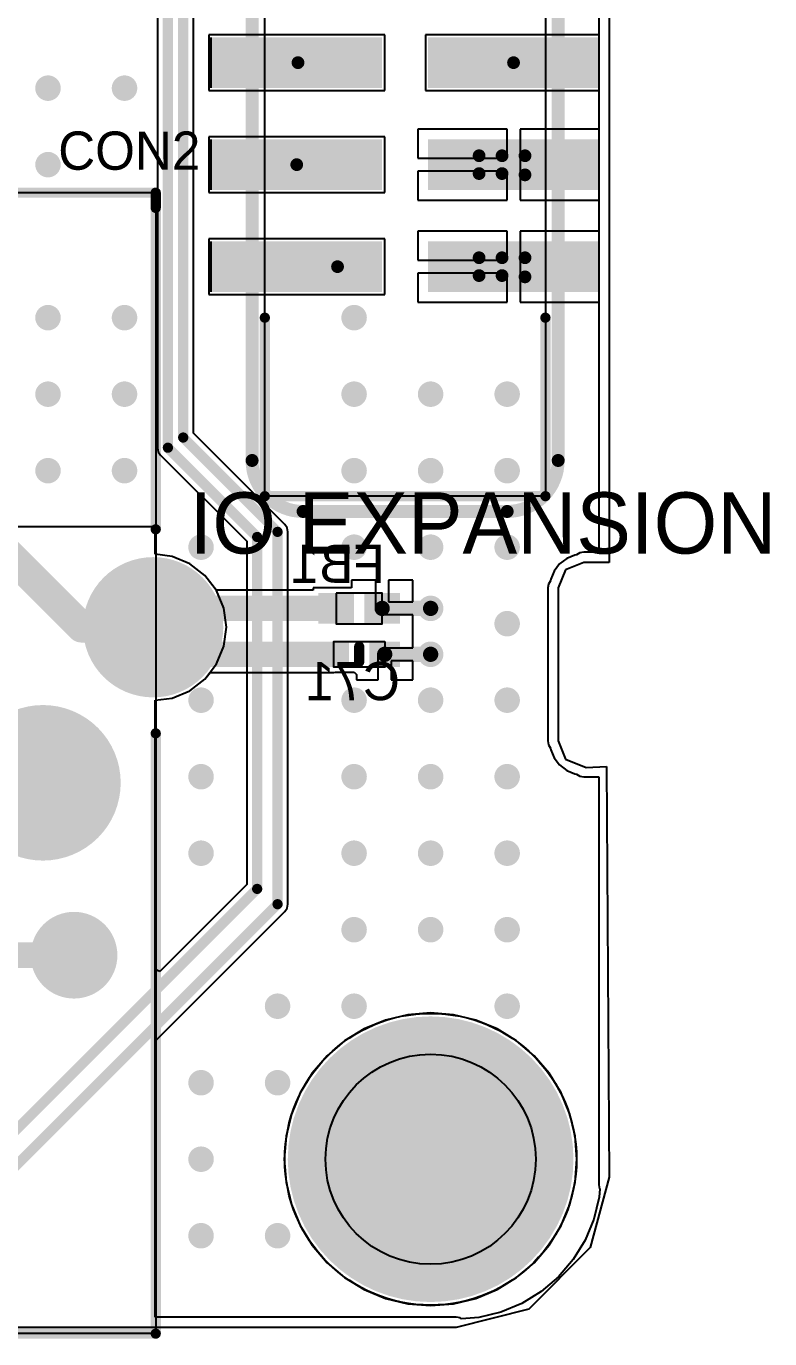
# Model space of a CAD drawing. Header units: millimetres. Extents: x 15 to 122, y 23 to 96.
# Drawn here: x 107.57 to 122.15, y 24.98 to 50.71 of the extents above; entities that cross this region are included whole.
import ezdxf

# ---------------------------------------------------------------- set-up
doc = ezdxf.new("R2010")
doc.units = ezdxf.units.MM
for name, color, linetype in [('Bottom Modules', 3, 'Continuous'), ('BottomLayer', 5, 'Continuous'), ('BottomOverlay', 54, 'Continuous'), ('BottomPaste', 16, 'Continuous'), ('TopLayer', 1, 'Continuous'), ('TopOverlay', 2, 'Continuous'), ('TopPaste', 8, 'Continuous'), ('TopSolder', 216, 'Continuous'), ('Upper Modules', 80, 'Continuous')]:
    doc.layers.add(name, color=color, linetype=linetype)
doc.styles.get("Standard").update_dxf_attribs({"font": 'ARExthalf2.shx', "width": 0.1})

msp = doc.modelspace()

# ---------------------------------------------------------------- linework, layer by layer
at = {"layer": 'Bottom Modules'}
for points in [[(113.6500013, 39.59999954), (113.6500013, 39.00000074), (114.55000204, 39.00000074), (114.55000204, 39.59999954)], [(114.5999994, 38.65000144), (114.5999994, 38.15000243999999), (113.59999886, 38.15000243999999), (113.59999886, 38.65000144)]]:
    msp.add_lwpolyline(points, close=True, dxfattribs=at)
msp.add_circle((115.50000776, 28.4999938), 2.85999940612751, dxfattribs=at)
at = {"layer": 'BottomLayer'}
for p, q in [((118.79609718, 75.99998769999999), (118.79609718, 43.99999836)), ((118.79609718, 43.99999836), (118.79609464, 43.99999582)), ((118.79609464, 43.99999582), (118.79609718, 43.99999582)), ((118.79609718, 43.99999582), (118.79609718, 40.4039197)), ((110.10000078, 40.90000202), (107.2667527, 40.90000202)), ((110.10000078, 40.36200716), (110.10000078, 40.90000202)), ((118.50000176, 40.4039197), (118.42196534, 40.38839776)), ((118.79609718, 40.4039197), (118.50000176, 40.4039197)), ((110.43200164, 40.31829884), (110.10000078, 40.36200716)), ((110.77865068, 40.17471264), (110.43200164, 40.31829884)), ((111.07632344, 39.94629806), (110.77865068, 40.17471264)), ((118.02928388, 40.17071722), (117.92349288, 40.03284856)), ((118.16715508, 40.27650822), (118.02928388, 40.17071722)), ((118.32770594, 40.34301304), (118.16715508, 40.27650822)), ((118.36050242, 40.34733104), (118.32770594, 40.34301304)), ((118.42196534, 40.38839776), (118.36050242, 40.34733104)), ((111.29842104, 39.65685744), (111.07632344, 39.94629806)), ((117.92349288, 40.03284856), (117.85698806, 39.87229516)), ((113.2000022, 39.65685744), (111.29842104, 39.65685744)), ((113.94600274, 39.69999934), (113.2000022, 39.69999934)), ((113.2000022, 39.69999934), (113.2000022, 39.65685744)), ((114.42300204, 39.85399954), (113.94600274, 39.85399954)), ((113.94600274, 39.85399954), (113.94600274, 39.69999934)), ((114.42300204, 39.30000013999999), (114.42300204, 39.85399954)), ((115.15400134, 39.85399954), (114.67700204, 39.85399954)), ((114.67700204, 39.85399954), (114.67700204, 39.42700014)), ((115.15400134, 39.42700014), (115.15400134, 39.85399954)), ((117.81160334, 39.77803575999999), (117.7960814, 39.69999934)), ((117.7960814, 39.69999934), (117.7960814, 36.70000026)), ((117.85267006, 39.83949868), (117.81160334, 39.77803575999999)), ((117.85698806, 39.87229516), (117.85267006, 39.83949868)), ((114.67700204, 39.42700014), (115.15400134, 39.42700014)), ((114.55000204, 39.30000013999999), (114.42300204, 39.30000013999999)), ((114.55000204, 39.17300014), (114.55000204, 39.30000013999999)), ((115.15400134, 39.17300014), (114.55000204, 39.17300014)), ((115.15400134, 38.74600074), (115.15400134, 39.17300014)), ((115.1539988, 38.52700194), (115.1539988, 38.74600074)), ((115.1539988, 38.74600074), (115.15400134, 38.74600074)), ((114.4729994, 37.89600244), (114.4729994, 38.40000194)), ((114.4729994, 38.40000194), (114.5999994, 38.40000194)), ((114.5999994, 38.40000194), (114.5999994, 38.52700194)), ((114.5999994, 38.52700194), (115.1539988, 38.52700194)), ((115.1539988, 38.27300194), (114.7269994, 38.27300194)), ((114.7269994, 38.27300194), (114.7269994, 37.89600244)), ((115.1539988, 37.89600244), (115.1539988, 38.27300194)), ((110.77865068, 37.6852434), (111.07632344, 37.91365798)), ((111.07632344, 37.91365798), (111.17568316, 38.04314464)), ((111.17568316, 38.04314464), (113.59999886, 38.04314464)), ((113.59999886, 38.04314464), (113.63447428, 38.05000264)), ((113.63447428, 38.05000264), (113.99999552, 38.05000264)), ((113.99999552, 38.05000264), (113.99999298, 38.05000264)), ((113.99999298, 38.05000264), (114.046, 38.00399562)), ((113.99999552, 38.05000264), (113.99999552, 38.05000264)), ((114.046, 38.00399562), (114.046, 37.89600244)), ((114.046, 37.89600244), (114.4729994, 37.89600244)), ((114.7269994, 37.89600244), (115.1539988, 37.89600244)), ((110.43200164, 37.5416572), (110.77865068, 37.6852434)), ((110.10000078, 37.49794888), (110.43200164, 37.5416572)), ((110.10000078, 25.40391922), (110.10000078, 37.49794888)), ((117.7960814, 36.70000026), (117.81160334, 36.62196384)), ((117.81160334, 36.62196384), (117.85265228, 36.56052886)), ((117.85265228, 36.56052886), (117.85697282, 36.52770698)), ((117.85697282, 36.52770698), (117.92347764, 36.36715612)), ((117.92347764, 36.36715612), (118.02926864, 36.22928492)), ((118.02926864, 36.22928492), (118.16713984, 36.12349392)), ((118.16713984, 36.12349392), (118.3276907, 36.0569891)), ((118.3276907, 36.0569891), (118.36048464, 36.0526711)), ((118.36048464, 36.0526711), (118.42194756, 36.01160438)), ((118.42194756, 36.01160438), (118.49998398, 35.99608244)), ((118.49998398, 35.99608244), (118.79609718, 35.99608244)), ((118.79609718, 35.99608244), (118.79609718, 27.99999988)), ((114.6134868, 31.22842624), (114.19757958, 31.05615328)), ((115.05122278, 31.3335162), (114.6134868, 31.22842624)), ((115.50000776, 31.36883744), (115.05122278, 31.3335162)), ((115.94879274, 31.3335162), (115.50000776, 31.36883744)), ((116.38652872, 31.22842624), (115.94879274, 31.3335162)), ((116.80243594, 31.05615328), (116.38652872, 31.22842624)), ((114.19757958, 31.05615328), (113.81374494, 30.82093658)), ((117.18627058, 30.82093658), (116.80243594, 31.05615328)), ((113.81374494, 30.82093658), (113.47142914, 30.52857242)), ((117.52858638, 30.52857242), (117.18627058, 30.82093658)), ((113.47142914, 30.52857242), (113.17906498, 30.18625662)), ((117.82095054, 30.18625662), (117.52858638, 30.52857242)), ((113.17906498, 30.18625662), (112.94384828, 29.80242198)), ((118.05616724, 29.80242198), (117.82095054, 30.18625662)), ((112.94384828, 29.80242198), (112.77157532, 29.38651476)), ((118.2284402, 29.38651476), (118.05616724, 29.80242198)), ((112.77157532, 29.38651476), (112.66648536, 28.94877878)), ((118.33353016, 28.94877878), (118.2284402, 29.38651476)), ((112.66648536, 28.94877878), (112.63116412, 28.4999938)), ((118.3688514, 28.4999938), (118.33353016, 28.94877878)), ((112.63116412, 28.4999938), (112.66648536, 28.05120882)), ((118.33353016, 28.05120882), (118.3688514, 28.4999938)), ((112.66648536, 28.05120882), (112.77157532, 27.61347284)), ((118.2284402, 27.61347284), (118.33353016, 28.05120882)), ((118.79609718, 27.99999988), (118.81161912, 27.92196346)), ((118.81389242, 27.91855986), (118.80112638, 27.75634784)), ((118.81161912, 27.92196346), (118.81389242, 27.91855986)), ((112.77157532, 27.61347284), (112.94384828, 27.19756562)), ((118.05616724, 27.19756562), (118.2284402, 27.61347284)), ((118.80112638, 27.75634784), (118.69723784, 27.32361566)), ((118.69723784, 27.32361566), (118.52693338, 26.91246586)), ((112.94384828, 27.19756562), (113.17906498, 26.81373098)), ((117.82095054, 26.81373098), (118.05616724, 27.19756562)), ((113.17906498, 26.81373098), (113.47142914, 26.47141518)), ((117.52858638, 26.47141518), (117.82095054, 26.81373098)), ((118.52693338, 26.91246586), (118.29440908, 26.5330178)), ((118.29440908, 26.5330178), (118.00538502, 26.19461868)), ((113.47142914, 26.47141518), (113.81374494, 26.17905102)), ((117.18627058, 26.17905102), (117.52858638, 26.47141518)), ((113.81374494, 26.17905102), (114.19757958, 25.94383432)), ((116.80243594, 25.94383432), (117.18627058, 26.17905102)), ((118.00538502, 26.19461868), (117.6669859, 25.90559462)), ((114.19757958, 25.94383432), (114.6134868, 25.77156136)), ((114.6134868, 25.77156136), (115.05122278, 25.6664714)), ((115.94879274, 25.6664714), (116.38652872, 25.77156136)), ((116.38652872, 25.77156136), (116.80243594, 25.94383432)), ((117.6669859, 25.90559462), (117.28753784, 25.67307032)), ((115.05122278, 25.6664714), (115.50000776, 25.63115016)), ((115.50000776, 25.63115016), (115.94879274, 25.6664714)), ((116.87638804, 25.50276586), (116.44365586, 25.39887732)), ((117.28753784, 25.67307032), (116.87638804, 25.50276586)), ((116.00000168, 25.40391922), (110.10000078, 25.40391922)), ((116.0780381, 25.38839728), (116.00000168, 25.40391922)), ((116.10253386, 25.37202952), (116.0780381, 25.38839728)), ((116.44365586, 25.39887732), (116.10253386, 25.37202952))]:
    msp.add_line(p, q, dxfattribs=at)
for points, const_width in [([(107.8749684, 49.49998481999999, 1), (108.12496536, 49.49998481999999, 1)], 0.2499995), ([(109.37496794, 49.49998481999999, 1), (109.6249649, 49.49998481999999, 1)], 0.2499995), ([(107.8749684, 47.99998528, 1), (108.12496536, 47.99998528, 1)], 0.2499995), ([(107.8749684, 44.9999862, 1), (108.12496536, 44.9999862, 1)], 0.2499995), ([(109.37496794, 44.9999862, 1), (109.6249649, 44.9999862, 1)], 0.2499995), ([(113.87496656, 44.9999862, 1), (114.12496352, 44.9999862, 1)], 0.2499995), ([(107.8749684, 43.49998666, 1), (108.12496536, 43.49998666, 1)], 0.2499995), ([(109.37496794, 43.49998666, 1), (109.6249649, 43.49998666, 1)], 0.2499995), ([(113.87496656, 43.49998666, 1), (114.12496352, 43.49998666, 1)], 0.2499995), ([(115.3749661, 43.49998666, 1), (115.62496306, 43.49998666, 1)], 0.2499995), ([(116.87496564, 43.49998666, 1), (117.1249626, 43.49998666, 1)], 0.2499995), ([(107.8749684, 41.99998712, 1), (108.12496536, 41.99998712, 1)], 0.2499995), ([(109.37496794, 41.99998712, 1), (109.6249649, 41.99998712, 1)], 0.2499995), ([(113.87496656, 41.99998712, 1), (114.12496352, 41.99998712, 1)], 0.2499995), ([(115.3749661, 41.99998712, 1), (115.62496306, 41.99998712, 1)], 0.2499995), ([(116.87496564, 41.99998712, 1), (117.1249626, 41.99998712, 1)], 0.2499995), ([(110.87496748, 40.49998758, 1), (111.12496444, 40.49998758, 1)], 0.2499995), ([(113.87496656, 40.49998758, 1), (114.12496352, 40.49998758, 1)], 0.2499995), ([(115.3749661, 40.49998758, 1), (115.62496306, 40.49998758, 1)], 0.2499995), ([(116.87496564, 40.49998758, 1), (117.1249626, 40.49998758, 1)], 0.2499995), ([(109.39750282, 38.92997802, 1), (110.72250398, 38.92997802, 1)], 1.32499862), ([(109.67500036, 39.30000013999999, 1), (109.92499732, 39.30000013999999, 1)], 0.2499995), ([(109.67500036, 39.30000013999999, 1), (109.92499732, 39.30000013999999, 1)], 0.2499995), ([(109.93500492, 39.30000013999999, 1), (110.18500188, 39.30000013999999, 1)], 0.2499995), ([(109.93500492, 39.30000013999999, 1), (110.18500188, 39.30000013999999, 1)], 0.2499995), ([(113.52500282, 39.30000013999999, 1), (113.77499978, 39.30000013999999, 1)], 0.2499995), ([(114.47500346, 39.30000013999999, 1), (114.62500062, 39.30000013999999, 1)], 0.1499997), ([(115.37500166, 39.30000013999999, 1), (115.62499862, 39.30000013999999, 1)], 0.2499995), ([(115.42500156, 39.30000013999999, 1), (115.57499872, 39.30000013999999, 1)], 0.1499997), ([(108.51002682, 38.92996024, 1), (108.81002622, 38.92996024, 1)], 0.2999994), ([(108.51002682, 38.92996024, 1), (108.81002622, 38.92996024, 1)], 0.2999994), ([(109.91002402, 38.92996024, 1), (110.21002342, 38.92996024, 1)], 0.2999994), ([(109.9900137, 38.98498679999999, 1), (110.24001066, 38.98498679999999, 1)], 0.2499995), ([(109.9900137, 38.98498679999999, 1), (110.24001066, 38.98498679999999, 1)], 0.2499995), ([(116.87496564, 38.99998804, 1), (117.1249626, 38.99998804, 1)], 0.2499995), ([(110.57499856, 38.40000194, 1), (110.82499552, 38.40000194, 1)], 0.2499995), ([(110.57499856, 38.40000194, 1), (110.82499552, 38.40000194, 1)], 0.2499995), ([(113.47500038, 38.40000194, 1), (113.72499734, 38.40000194, 1)], 0.2499995), ([(115.37500166, 38.3999994, 1), (115.62499862, 38.3999994, 1)], 0.2499995), ([(114.52500082, 38.40000194, 1), (114.67499798, 38.40000194, 1)], 0.1499997), ([(115.42499902, 38.40000194, 1), (115.57499618, 38.40000194, 1)], 0.1499997), ([(115.42499902, 38.40000194, 1), (115.57499618, 38.40000194, 1)], 0.1499997), ([(115.42500156, 38.3999994, 1), (115.57499872, 38.3999994, 1)], 0.1499997), ([(110.87496748, 37.4999885, 1), (111.12496444, 37.4999885, 1)], 0.2499995), ([(113.87496656, 37.4999885, 1), (114.12496352, 37.4999885, 1)], 0.2499995), ([(115.3749661, 37.4999885, 1), (115.62496306, 37.4999885, 1)], 0.2499995), ([(116.87496564, 37.4999885, 1), (117.1249626, 37.4999885, 1)], 0.2499995), ([(107.16250348, 35.8799765, 1), (108.6375018, 35.8799765, 1)], 1.47499832), ([(110.87496748, 35.99998896, 1), (111.12496444, 35.99998896, 1)], 0.2499995), ([(113.87496656, 35.99998896, 1), (114.12496352, 35.99998896, 1)], 0.2499995), ([(115.3749661, 35.99998896, 1), (115.62496306, 35.99998896, 1)], 0.2499995), ([(116.87496564, 35.99998896, 1), (117.1249626, 35.99998896, 1)], 0.2499995), ([(110.87496748, 34.49998942, 1), (111.12496444, 34.49998942, 1)], 0.2499995), ([(113.87496656, 34.49998942, 1), (114.12496352, 34.49998942, 1)], 0.2499995), ([(115.3749661, 34.49998942, 1), (115.62496306, 34.49998942, 1)], 0.2499995), ([(116.87496564, 34.49998942, 1), (117.1249626, 34.49998942, 1)], 0.2499995), ([(108.11000476, 32.49997564, 1), (108.91000316, 32.49997564, 1)], 0.7999984), ([(113.87496656, 32.99998988, 1), (114.12496352, 32.99998988, 1)], 0.2499995), ([(115.3749661, 32.99998988, 1), (115.62496306, 32.99998988, 1)], 0.2499995), ([(116.87496564, 32.99998988, 1), (117.1249626, 32.99998988, 1)], 0.2499995), ([(108.38500548, 32.49997564, 1), (108.63500244, 32.49997564, 1)], 0.2499995), ([(112.37496702, 31.49999034, 1), (112.62496398, 31.49999034, 1)], 0.2499995), ([(113.87496656, 31.49999034, 1), (114.12496352, 31.49999034, 1)], 0.2499995), ([(116.87496564, 31.49999034, 1), (117.1249626, 31.49999034, 1)], 0.2499995), ([(117.80000824, 28.4999938, 1), (113.20000728, 28.4999938, 1)], 1.00000054), ([(114.49999198, 28.50000904, 1), (116.49999306, 28.50000904, 1)], 1.99999854), ([(110.87496748, 29.9999908, 1), (111.12496444, 29.9999908, 1)], 0.2499995), ([(112.37496702, 29.9999908, 1), (112.62496398, 29.9999908, 1)], 0.2499995), ([(112.95000778, 28.4999938, 1), (113.45000678, 28.4999938, 1)], 0.499999), ([(117.55000874, 28.4999938, 1), (118.05000774, 28.4999938, 1)], 0.499999), ([(110.87496748, 28.49999126, 1), (111.12496444, 28.49999126, 1)], 0.2499995), ([(110.87496748, 26.99999172, 1), (111.12496444, 26.99999172, 1)], 0.2499995), ([(112.37496702, 26.99999172, 1), (112.62496398, 26.99999172, 1)], 0.2499995)]:
    msp.add_lwpolyline(points, format="xyb", close=True, dxfattribs=dict(at, const_width=const_width))
for points, const_width in [([(105.36000772, 42.22997904), (108.66002652, 38.92996024)], 0.5999987999999999), ([(109.79999884, 39.30000013999999), (110.0600034, 39.30000013999999)], 0.499999), ([(109.79999884, 39.30000013999999), (110.11501218, 38.98498679999999)], 0.499999), ([(110.0600034, 39.30000013999999), (113.6500013, 39.30000013999999)], 0.499999), ([(114.55000204, 39.30000013999999), (115.50000014, 39.30000013999999)], 0.2999994), ([(108.66002652, 38.92996024), (110.06002372, 38.92996024)], 0.5999987999999999), ([(110.11501218, 38.98498679999999), (110.69999704, 38.40000194)], 0.499999), ([(110.69999704, 38.40000194), (113.59999886, 38.40000194)], 0.499999), ([(114.5999994, 38.40000194), (115.4999976, 38.40000194)], 0.2999994), ([(115.4999976, 38.40000194), (115.50000014, 38.3999994)], 0.2999994), ([(106.20002636, 32.49997564), (108.51000396, 32.49997564)], 0.499999)]:
    msp.add_lwpolyline(points, dxfattribs=dict(at, const_width=const_width))
for points in [[(113.300002, 39.59999954), (113.300002, 39.00000074), (114.0000006, 39.59999954), (114.0000006, 39.00000074)], [(114.20000274, 39.59999954), (114.20000274, 39.00000074), (114.90000134, 39.59999954), (114.90000134, 39.00000074)], [(113.89999826, 38.15000243999999), (113.89999826, 38.65000144), (113.29999946, 38.15000243999999), (113.29999946, 38.65000144)], [(114.8999988, 38.15000243999999), (114.8999988, 38.65000144), (114.3, 38.15000243999999), (114.3, 38.65000144)]]:
    msp.add_solid(points, dxfattribs=at)
at = {"layer": 'BottomOverlay'}
for points, const_width in [([(112.00000206, 42.19999942), (112.00000206, 70.1999993)], 0.254), ([(118.00000022, 42.19999942), (118.00000022, 69.2000013)], 0.254), ([(113.00000006, 41.20000142), (117.00000222, 41.20000142)], 0.254), ([(114.1000004, 38.2499997), (114.1000004, 38.5499991)], 0.1999996)]:
    msp.add_lwpolyline(points, dxfattribs=dict(at, const_width=const_width))
at = {"layer": 'BottomOverlay', "const_width": 0.254}
for points in [[(112.99999752, 41.19999634, -0.4142128184231074), (111.99999952, 42.19999688)], [(118.00000276, 42.19999688, -0.4142128184231074), (117.00000222, 41.19999888)]]:
    msp.add_lwpolyline(points, format="xyb", dxfattribs=at)
at = {"layer": 'BottomOverlay'}
for points, const_width in [([(111.93649952, 42.19999688, 1), (112.06349952, 42.19999688, 1)], 0.127), ([(111.93650206, 42.19999942, 1), (112.06350206, 42.19999942, 1)], 0.127), ([(117.93650022, 42.19999942, 1), (118.06350022, 42.19999942, 1)], 0.127), ([(117.93650276, 42.19999688, 1), (118.06350276, 42.19999688, 1)], 0.127), ([(112.93649752, 41.19999634, 1), (113.06349752, 41.19999634, 1)], 0.127), ([(112.93650006, 41.20000142, 1), (113.06350006, 41.20000142, 1)], 0.127), ([(116.93650222, 41.20000142, 1), (117.06350222, 41.20000142, 1)], 0.127), ([(116.93650222, 41.19999888, 1), (117.06350222, 41.19999888, 1)], 0.127), ([(114.0500005, 38.5499991, 1), (114.1500003, 38.5499991, 1)], 0.0999998), ([(114.0500005, 38.2499997, 1), (114.1500003, 38.2499997, 1)], 0.0999998)]:
    msp.add_lwpolyline(points, format="xyb", close=True, dxfattribs=dict(at, const_width=const_width))
at = {"layer": 'BottomPaste'}
for points in [[(113.300002, 39.59999954), (113.300002, 39.00000074), (114.0000006, 39.59999954), (114.0000006, 39.00000074)], [(113.300002, 39.59999954), (113.300002, 39.00000074), (114.0000006, 39.59999954), (114.0000006, 39.00000074)], [(114.20000274, 39.59999954), (114.20000274, 39.00000074), (114.90000134, 39.59999954), (114.90000134, 39.00000074)], [(114.20000274, 39.59999954), (114.20000274, 39.00000074), (114.90000134, 39.59999954), (114.90000134, 39.00000074)], [(113.89999826, 38.15000243999999), (113.89999826, 38.65000144), (113.29999946, 38.15000243999999), (113.29999946, 38.65000144)], [(113.89999826, 38.15000243999999), (113.89999826, 38.65000144), (113.29999946, 38.15000243999999), (113.29999946, 38.65000144)], [(114.8999988, 38.15000243999999), (114.8999988, 38.65000144), (114.3, 38.15000243999999), (114.3, 38.65000144)], [(114.8999988, 38.15000243999999), (114.8999988, 38.65000144), (114.3, 38.15000243999999), (114.3, 38.65000144)]]:
    msp.add_solid(points, dxfattribs=at)
at = {"layer": 'TopLayer'}
for p, q in [((110.8539185, 42.7344713), (110.8539185, 56.47498992)), ((110.14608146, 56.22215577999999), (110.14608146, 42.45000146)), ((118.79609718, 51.4550025), (118.79609718, 50.54500178)), ((114.60000194, 50.54500178), (111.15000122, 50.54500178)), ((111.15000122, 50.54500178), (111.15000122, 49.45500141999999)), ((114.60000194, 49.45500141999999), (114.60000194, 50.54500178)), ((118.79609718, 50.54500178), (115.40000034, 50.54500178)), ((115.40000034, 50.54500178), (115.40000034, 49.45500141999999)), ((111.15000122, 49.45500141999999), (114.60000194, 49.45500141999999)), ((115.40000034, 49.45500141999999), (118.79609718, 49.45500141999999)), ((118.79609718, 49.45500141999999), (118.79609718, 48.69900344)), ((116.9980007, 48.69900344), (115.24600014, 48.69900344)), ((115.24600014, 48.69900344), (115.24600014, 48.12700306)), ((116.9980007, 48.12700306), (116.9980007, 48.69900344)), ((118.79609718, 48.69900344), (117.2520007, 48.69900344)), ((117.2520007, 48.69900344), (117.2520007, 48.00000306)), ((114.60000194, 48.54500324), (111.15000122, 48.54500324)), ((111.15000122, 48.54500324), (111.15000122, 47.45500288)), ((114.60000194, 47.45500288), (114.60000194, 48.54500324)), ((115.24600014, 48.12700306), (116.9980007, 48.12700306)), ((116.9980007, 47.87300305999999), (115.24600014, 47.87300305999999)), ((115.24600014, 47.87300305999999), (115.24600014, 47.30100268)), ((116.9980007, 47.30100268), (116.9980007, 47.87300305999999)), ((117.2520007, 48.00000306), (117.2520007, 47.30100268)), ((111.15000122, 47.45500288), (114.60000194, 47.45500288)), ((115.24600014, 47.30100268), (116.9980007, 47.30100268)), ((117.2520007, 47.30100268), (118.79609718, 47.30100268)), ((118.79609718, 47.30100268), (118.79609718, 46.69900235999999)), ((116.9980007, 46.69900235999999), (115.24600014, 46.69900235999999)), ((115.24600014, 46.69900235999999), (115.24600014, 46.12700198)), ((116.9980007, 46.12700198), (116.9980007, 46.69900235999999)), ((118.79609718, 46.69900235999999), (117.2520007, 46.69900235999999)), ((117.2520007, 46.69900235999999), (117.2520007, 46.00000198)), ((114.60000194, 46.54500216), (111.15000122, 46.54500216)), ((111.15000122, 46.54500216), (111.15000122, 45.4550018)), ((114.60000194, 45.4550018), (114.60000194, 46.54500216)), ((115.24600014, 46.12700198), (116.9980007, 46.12700198)), ((116.9980007, 45.87300198), (115.24600014, 45.87300198)), ((115.24600014, 45.87300198), (115.24600014, 45.3010016)), ((116.9980007, 45.3010016), (116.9980007, 45.87300198)), ((117.2520007, 46.00000198), (117.2520007, 45.3010016)), ((111.15000122, 45.4550018), (114.60000194, 45.4550018)), ((115.24600014, 45.3010016), (116.9980007, 45.3010016)), ((117.2520007, 45.3010016), (118.79609718, 45.3010016)), ((118.79609718, 45.3010016), (118.79609718, 43.99999582)), ((118.79609718, 43.99999582), (118.79609718, 40.4039197)), ((112.64419432, 40.94419548), (110.8539185, 42.7344713)), ((110.14608146, 42.45000146), (110.1616034, 42.37196504)), ((110.1616034, 42.37196504), (110.20580702, 42.30580819999999)), ((110.20580702, 42.30580819999999), (111.89608304, 40.61553472)), ((112.68839794, 40.87803864), (112.64419432, 40.94419548)), ((110.10000078, 40.90000202), (94.19999956, 40.90000202)), ((110.10000078, 40.36200716), (110.10000078, 40.90000202)), ((112.70391988, 40.80000222), (112.68839794, 40.87803864)), ((112.70391988, 33.50000158), (112.70391988, 40.80000222)), ((111.89608304, 40.61553472), (111.89608304, 33.88446868)), ((118.50000176, 40.4039197), (118.42196534, 40.38839776)), ((118.79609718, 40.4039197), (118.50000176, 40.4039197)), ((110.43200164, 40.31829884), (110.10000078, 40.36200716)), ((110.77865068, 40.17471264), (110.43200164, 40.31829884)), ((111.07632344, 39.94629806), (110.77865068, 40.17471264)), ((118.02928388, 40.17071722), (117.92349288, 40.03284856)), ((118.16715508, 40.27650822), (118.02928388, 40.17071722)), ((118.32770594, 40.34301304), (118.16715508, 40.27650822)), ((118.36050242, 40.34733104), (118.32770594, 40.34301304)), ((118.42196534, 40.38839776), (118.36050242, 40.34733104)), ((111.30473802, 39.6486253), (111.07632344, 39.94629806)), ((117.92349288, 40.03284856), (117.85698806, 39.87229516)), ((111.44832422, 39.30197626), (111.30473802, 39.6486253)), ((117.81160334, 39.77803575999999), (117.7960814, 39.69999934)), ((117.7960814, 39.69999934), (117.7960814, 36.70000026)), ((117.85267006, 39.83949868), (117.81160334, 39.77803575999999)), ((117.85698806, 39.87229516), (117.85267006, 39.83949868)), ((111.49729796, 38.92997802), (111.44832422, 39.30197626)), ((111.44832422, 38.55797978), (111.49729796, 38.92997802)), ((111.30473802, 38.21133074), (111.44832422, 38.55797978)), ((111.07632344, 37.91365798), (111.30473802, 38.21133074)), ((110.77865068, 37.6852434), (111.07632344, 37.91365798)), ((110.43200164, 37.5416572), (110.77865068, 37.6852434)), ((110.10000078, 37.49794888), (110.43200164, 37.5416572)), ((110.10000078, 32.21904402), (110.10000078, 37.49794888)), ((117.7960814, 36.70000026), (117.81160334, 36.62196384)), ((117.81160334, 36.62196384), (117.85265228, 36.56052886)), ((117.85265228, 36.56052886), (117.85697282, 36.52770698)), ((117.85697282, 36.52770698), (117.92347764, 36.36715612)), ((117.92347764, 36.36715612), (118.02926864, 36.22928492)), ((118.02926864, 36.22928492), (118.16713984, 36.12349392)), ((118.16713984, 36.12349392), (118.3276907, 36.0569891)), ((118.3276907, 36.0569891), (118.36048464, 36.0526711)), ((118.36048464, 36.0526711), (118.42194756, 36.01160438)), ((118.42194756, 36.01160438), (118.49998398, 35.99608244)), ((118.49998398, 35.99608244), (118.79609718, 35.99608244)), ((118.79609718, 35.99608244), (118.79609718, 27.99999988)), ((111.89608304, 33.88446868), (110.19239074, 32.18077638)), ((112.68839794, 33.42196516), (112.70391988, 33.50000158)), ((110.10000078, 30.81161478), (112.64419432, 33.35580832)), ((112.64419432, 33.35580832), (112.68839794, 33.42196516)), ((110.19239074, 32.18077638), (110.10000078, 32.21904402)), ((114.61347918, 31.22843386), (114.19757196, 31.0561609)), ((115.05121516, 31.33352382), (114.61347918, 31.22843386)), ((115.50000014, 31.36884506), (115.05121516, 31.33352382)), ((115.94878512, 31.33352382), (115.50000014, 31.36884506)), ((116.3865211, 31.22843386), (115.94878512, 31.33352382)), ((116.80242832, 31.0561609), (116.3865211, 31.22843386)), ((114.19757196, 31.0561609), (113.81373732, 30.8209442)), ((117.18626296, 30.8209442), (116.80242832, 31.0561609)), ((110.10000078, 25.40391922), (110.10000078, 30.81161478)), ((113.81373732, 30.8209442), (113.47142152, 30.52858004)), ((117.52857876, 30.52858004), (117.18626296, 30.8209442)), ((113.47142152, 30.52858004), (113.17905736, 30.18626424)), ((117.82094292, 30.18626424), (117.52857876, 30.52858004)), ((113.17905736, 30.18626424), (112.94384066, 29.8024296)), ((118.05615962, 29.8024296), (117.82094292, 30.18626424)), ((112.94384066, 29.8024296), (112.7715677, 29.38652238)), ((118.22843258, 29.38652238), (118.05615962, 29.8024296)), ((112.7715677, 29.38652238), (112.66647774, 28.9487864)), ((118.33352254, 28.9487864), (118.22843258, 29.38652238)), ((112.66647774, 28.9487864), (112.6311565, 28.50000142)), ((118.36884378, 28.50000142), (118.33352254, 28.9487864)), ((112.6311565, 28.50000142), (112.66647774, 28.05121644)), ((118.33352254, 28.05121644), (118.36884378, 28.50000142)), ((112.66647774, 28.05121644), (112.7715677, 27.61348046)), ((118.22843258, 27.61348046), (118.33352254, 28.05121644)), ((118.79609718, 27.99999988), (118.81161912, 27.92196346)), ((118.81389242, 27.91855986), (118.80112638, 27.75634784)), ((118.81161912, 27.92196346), (118.81389242, 27.91855986)), ((112.7715677, 27.61348046), (112.94384066, 27.19757324)), ((118.05615962, 27.19757324), (118.22843258, 27.61348046)), ((118.80112638, 27.75634784), (118.69723784, 27.32361566)), ((118.69723784, 27.32361566), (118.52693338, 26.91246586)), ((112.94384066, 27.19757324), (113.17905736, 26.8137386)), ((117.82094292, 26.8137386), (118.05615962, 27.19757324)), ((113.17905736, 26.8137386), (113.47142152, 26.4714228)), ((117.52857876, 26.4714228), (117.82094292, 26.8137386)), ((118.52693338, 26.91246586), (118.29440908, 26.5330178)), ((118.29440908, 26.5330178), (118.00538502, 26.19461868)), ((113.47142152, 26.4714228), (113.81373732, 26.17905864)), ((117.18626296, 26.17905864), (117.52857876, 26.4714228)), ((113.81373732, 26.17905864), (114.19757196, 25.94384194)), ((116.80242832, 25.94384194), (117.18626296, 26.17905864)), ((118.00538502, 26.19461868), (117.6669859, 25.90559462)), ((114.19757196, 25.94384194), (114.61347918, 25.77156898)), ((114.61347918, 25.77156898), (115.05121516, 25.66647902)), ((115.94878512, 25.66647902), (116.3865211, 25.77156898)), ((116.3865211, 25.77156898), (116.80242832, 25.94384194)), ((117.6669859, 25.90559462), (117.28753784, 25.67307032)), ((115.05121516, 25.66647902), (115.50000014, 25.63115778)), ((115.50000014, 25.63115778), (115.94878512, 25.66647902)), ((116.87638804, 25.50276586), (116.44365586, 25.39887732)), ((117.28753784, 25.67307032), (116.87638804, 25.50276586)), ((116.00000168, 25.40391922), (110.10000078, 25.40391922)), ((116.0780381, 25.38839728), (116.00000168, 25.40391922)), ((116.10253386, 25.37202952), (116.0780381, 25.38839728)), ((116.44365586, 25.39887732), (116.10253386, 25.37202952))]:
    msp.add_line(p, q, dxfattribs=at)
at = {"layer": 'TopLayer', "const_width": 0.1999996}
for points in [[(110.35000028, 42.45000146), (110.35000028, 56.30662348)], [(110.64999968, 42.6500036), (110.64999968, 56.47500262)], [(110.64999968, 42.6500036), (112.50000106, 40.80000222)], [(110.35000028, 42.45000146), (112.10000186, 40.69999988)], [(112.10000186, 33.80000352), (112.10000186, 40.69999988)], [(112.50000106, 33.50000158), (112.50000106, 40.80000222)], [(106.79999976, 28.50000142), (112.10000186, 33.80000352)], [(106.89999956, 27.90000008), (112.50000106, 33.50000158)]]:
    msp.add_lwpolyline(points, dxfattribs=at)
at = {"layer": 'TopLayer'}
for points, const_width in [([(112.83750102, 50.0000016, 1), (112.9624995, 50.0000016, 1)], 0.12499848), ([(117.06250146, 50.0000016, 1), (117.18749994, 50.0000016, 1)], 0.12499848), ([(107.8749684, 49.49998481999999, 1), (108.12496536, 49.49998481999999, 1)], 0.2499995), ([(109.37496794, 49.49998481999999, 1), (109.6249649, 49.49998481999999, 1)], 0.2499995), ([(107.8749684, 47.99998528, 1), (108.12496536, 47.99998528, 1)], 0.2499995), ([(112.81250488, 48.00000052, 1), (112.93750336, 48.00000052, 1)], 0.12499848), ([(116.38750154, 48.17500144, 1), (116.51250002, 48.17500144, 1)], 0.12499848), ([(116.83750318, 48.17500144, 1), (116.96250166, 48.17500144, 1)], 0.12499848), ([(117.28750228, 48.17500398, 1), (117.41250076, 48.17500398, 1)], 0.12499848), ([(116.38750154, 47.82500468, 1), (116.51250002, 47.82500468, 1)], 0.12499848), ([(116.83750064, 47.82500468, 1), (116.96249912, 47.82500468, 1)], 0.12499848), ([(117.28749974, 47.80000346, 1), (117.41249822, 47.80000346, 1)], 0.12499848), ([(113.61250074, 46.00000198, 1), (113.73749922, 46.00000198, 1)], 0.12499848), ([(116.38750154, 46.17500036, 1), (116.51250002, 46.17500036, 1)], 0.12499848), ([(116.83750318, 46.17500036, 1), (116.96250166, 46.17500036, 1)], 0.12499848), ([(117.28750228, 46.1750029, 1), (117.41250076, 46.1750029, 1)], 0.12499848), ([(116.38750154, 45.8250036, 1), (116.51250002, 45.8250036, 1)], 0.12499848), ([(116.83750064, 45.8250036, 1), (116.96249912, 45.8250036, 1)], 0.12499848), ([(117.28749974, 45.80000238, 1), (117.41249822, 45.80000238, 1)], 0.12499848), ([(107.8749684, 44.9999862, 1), (108.12496536, 44.9999862, 1)], 0.2499995), ([(109.37496794, 44.9999862, 1), (109.6249649, 44.9999862, 1)], 0.2499995), ([(113.87496656, 44.9999862, 1), (114.12496352, 44.9999862, 1)], 0.2499995), ([(107.8749684, 43.49998666, 1), (108.12496536, 43.49998666, 1)], 0.2499995), ([(109.37496794, 43.49998666, 1), (109.6249649, 43.49998666, 1)], 0.2499995), ([(113.87496656, 43.49998666, 1), (114.12496352, 43.49998666, 1)], 0.2499995), ([(115.3749661, 43.49998666, 1), (115.62496306, 43.49998666, 1)], 0.2499995), ([(116.87496564, 43.49998666, 1), (117.1249626, 43.49998666, 1)], 0.2499995), ([(110.59999978, 42.6500036, 1), (110.69999958, 42.6500036, 1)], 0.0999998), ([(110.59999978, 42.6500036, 1), (110.69999958, 42.6500036, 1)], 0.0999998), ([(110.30000038, 42.45000146, 1), (110.40000018, 42.45000146, 1)], 0.0999998), ([(110.30000038, 42.45000146, 1), (110.40000018, 42.45000146, 1)], 0.0999998), ([(107.8749684, 41.99998712, 1), (108.12496536, 41.99998712, 1)], 0.2499995), ([(109.37496794, 41.99998712, 1), (109.6249649, 41.99998712, 1)], 0.2499995), ([(113.87496656, 41.99998712, 1), (114.12496352, 41.99998712, 1)], 0.2499995), ([(115.3749661, 41.99998712, 1), (115.62496306, 41.99998712, 1)], 0.2499995), ([(116.87496564, 41.99998712, 1), (117.1249626, 41.99998712, 1)], 0.2499995), ([(110.87496748, 40.49998758, 1), (111.12496444, 40.49998758, 1)], 0.2499995), ([(112.05000196, 40.69999988, 1), (112.15000176, 40.69999988, 1)], 0.0999998), ([(112.05000196, 40.69999988, 1), (112.15000176, 40.69999988, 1)], 0.0999998), ([(112.45000116, 40.80000222, 1), (112.55000096, 40.80000222, 1)], 0.0999998), ([(112.45000116, 40.80000222, 1), (112.55000096, 40.80000222, 1)], 0.0999998), ([(113.87496656, 40.49998758, 1), (114.12496352, 40.49998758, 1)], 0.2499995), ([(115.3749661, 40.49998758, 1), (115.62496306, 40.49998758, 1)], 0.2499995), ([(116.87496564, 40.49998758, 1), (117.1249626, 40.49998758, 1)], 0.2499995), ([(109.39750282, 38.92997802, 1), (110.72250398, 38.92997802, 1)], 1.32499862), ([(115.37500166, 39.30000013999999, 1), (115.62499862, 39.30000013999999, 1)], 0.2499995), ([(116.87496564, 38.99998804, 1), (117.1249626, 38.99998804, 1)], 0.2499995), ([(115.37500166, 38.3999994, 1), (115.62499862, 38.3999994, 1)], 0.2499995), ([(110.87496748, 37.4999885, 1), (111.12496444, 37.4999885, 1)], 0.2499995), ([(113.87496656, 37.4999885, 1), (114.12496352, 37.4999885, 1)], 0.2499995), ([(115.3749661, 37.4999885, 1), (115.62496306, 37.4999885, 1)], 0.2499995), ([(116.87496564, 37.4999885, 1), (117.1249626, 37.4999885, 1)], 0.2499995), ([(107.16250348, 35.8799765, 1), (108.6375018, 35.8799765, 1)], 1.47499832), ([(110.87496748, 35.99998896, 1), (111.12496444, 35.99998896, 1)], 0.2499995), ([(113.87496656, 35.99998896, 1), (114.12496352, 35.99998896, 1)], 0.2499995), ([(115.3749661, 35.99998896, 1), (115.62496306, 35.99998896, 1)], 0.2499995), ([(116.87496564, 35.99998896, 1), (117.1249626, 35.99998896, 1)], 0.2499995), ([(110.87496748, 34.49998942, 1), (111.12496444, 34.49998942, 1)], 0.2499995), ([(113.87496656, 34.49998942, 1), (114.12496352, 34.49998942, 1)], 0.2499995), ([(115.3749661, 34.49998942, 1), (115.62496306, 34.49998942, 1)], 0.2499995), ([(116.87496564, 34.49998942, 1), (117.1249626, 34.49998942, 1)], 0.2499995), ([(112.05000196, 33.80000352, 1), (112.15000176, 33.80000352, 1)], 0.0999998), ([(112.05000196, 33.80000352, 1), (112.15000176, 33.80000352, 1)], 0.0999998), ([(112.45000116, 33.50000158, 1), (112.55000096, 33.50000158, 1)], 0.0999998), ([(112.45000116, 33.50000158, 1), (112.55000096, 33.50000158, 1)], 0.0999998), ([(108.11000476, 32.49997564, 1), (108.91000316, 32.49997564, 1)], 0.7999984), ([(113.87496656, 32.99998988, 1), (114.12496352, 32.99998988, 1)], 0.2499995), ([(115.3749661, 32.99998988, 1), (115.62496306, 32.99998988, 1)], 0.2499995), ([(116.87496564, 32.99998988, 1), (117.1249626, 32.99998988, 1)], 0.2499995), ([(112.37496702, 31.49999034, 1), (112.62496398, 31.49999034, 1)], 0.2499995), ([(113.87496656, 31.49999034, 1), (114.12496352, 31.49999034, 1)], 0.2499995), ([(116.87496564, 31.49999034, 1), (117.1249626, 31.49999034, 1)], 0.2499995), ([(117.80000062, 28.50000142, 1), (113.19999966, 28.50000142, 1)], 1.00000054), ([(114.49999198, 28.50000904, 1), (116.49999306, 28.50000904, 1)], 1.99999854), ([(110.87496748, 29.9999908, 1), (111.12496444, 29.9999908, 1)], 0.2499995), ([(112.37496702, 29.9999908, 1), (112.62496398, 29.9999908, 1)], 0.2499995), ([(112.95000016, 28.50000142, 1), (113.44999916, 28.50000142, 1)], 0.499999), ([(117.55000112, 28.50000142, 1), (118.05000012, 28.50000142, 1)], 0.499999), ([(110.87496748, 28.49999126, 1), (111.12496444, 28.49999126, 1)], 0.2499995), ([(110.87496748, 26.99999172, 1), (111.12496444, 26.99999172, 1)], 0.2499995), ([(112.37496702, 26.99999172, 1), (112.62496398, 26.99999172, 1)], 0.2499995)]:
    msp.add_lwpolyline(points, format="xyb", close=True, dxfattribs=dict(at, const_width=const_width))
for points in [[(111.25000102, 50.44500198), (111.25000102, 49.55500121999999), (114.50000214, 50.44500198), (114.50000214, 49.55500121999999)], [(115.50000014, 50.44500198), (115.50000014, 49.55500121999999), (118.75000126, 50.44500198), (118.75000126, 49.55500121999999)], [(111.25000102, 48.44500344), (111.25000102, 47.55500267999999), (114.50000214, 48.44500344), (114.50000214, 47.55500267999999)], [(115.50000014, 48.44500344), (115.50000014, 47.55500267999999), (118.75000126, 48.44500344), (118.75000126, 47.55500267999999)], [(111.25000102, 46.44500236), (111.25000102, 45.5550016), (114.50000214, 46.44500236), (114.50000214, 45.5550016)], [(115.50000014, 46.44500236), (115.50000014, 45.5550016), (118.75000126, 46.44500236), (118.75000126, 45.5550016)]]:
    msp.add_solid(points, dxfattribs=at)
at = {"layer": 'TopOverlay', "const_width": 0.1999996}
for points in [[(103.9622254, 47.4519625), (110.11182702, 47.4519625)], [(110.11182702, 47.1519631), (110.11182702, 47.4519625)], [(110.11182702, 40.84997672), (110.11182702, 47.1519631)], [(112.25000156, 41.50000082), (112.25000156, 45.00000398)], [(117.75000072, 41.50000082), (117.75000072, 45.00000398)], [(112.25000156, 41.50000082), (117.75000072, 41.50000082)], [(110.11182702, 25.07997524), (110.11182702, 36.8499771)], [(94.26222702, 25.07997524), (110.11182702, 25.07997524)]]:
    msp.add_lwpolyline(points, dxfattribs=at)
at = {"layer": 'TopOverlay', "const_width": 0.0999998}
for points in [[(110.06182712, 47.4519625, 1), (110.16182692, 47.4519625, 1)], [(110.06182712, 47.4519625, 1), (110.16182692, 47.4519625, 1)], [(110.06182712, 47.1519631, 1), (110.16182692, 47.1519631, 1)], [(110.06182712, 47.1519631, 1), (110.16182692, 47.1519631, 1)], [(112.20000166, 45.00000398, 1), (112.30000146, 45.00000398, 1)], [(117.70000082, 45.00000398, 1), (117.80000062, 45.00000398, 1)], [(112.20000166, 41.50000082, 1), (112.30000146, 41.50000082, 1)], [(112.20000166, 41.50000082, 1), (112.30000146, 41.50000082, 1)], [(117.70000082, 41.50000082, 1), (117.80000062, 41.50000082, 1)], [(117.70000082, 41.50000082, 1), (117.80000062, 41.50000082, 1)], [(110.06182712, 40.84997672, 1), (110.16182692, 40.84997672, 1)], [(110.06182712, 36.8499771, 1), (110.16182692, 36.8499771, 1)], [(110.06182712, 25.07997524, 1), (110.16182692, 25.07997524, 1)], [(110.06182712, 25.07997524, 1), (110.16182692, 25.07997524, 1)]]:
    msp.add_lwpolyline(points, format="xyb", close=True, dxfattribs=at)
at = {"layer": 'TopPaste'}
for points in [[(111.25000102, 50.44500198), (111.25000102, 49.55500121999999), (114.50000214, 50.44500198), (114.50000214, 49.55500121999999)], [(111.25000102, 50.44500198), (111.25000102, 49.55500121999999), (114.50000214, 50.44500198), (114.50000214, 49.55500121999999)], [(115.50000014, 50.44500198), (115.50000014, 49.55500121999999), (118.75000126, 50.44500198), (118.75000126, 49.55500121999999)], [(115.50000014, 50.44500198), (115.50000014, 49.55500121999999), (118.75000126, 50.44500198), (118.75000126, 49.55500121999999)], [(111.25000102, 48.44500344), (111.25000102, 47.55500267999999), (114.50000214, 48.44500344), (114.50000214, 47.55500267999999)], [(111.25000102, 48.44500344), (111.25000102, 47.55500267999999), (114.50000214, 48.44500344), (114.50000214, 47.55500267999999)], [(115.50000014, 48.44500344), (115.50000014, 47.55500267999999), (118.75000126, 48.44500344), (118.75000126, 47.55500267999999)], [(115.50000014, 48.44500344), (115.50000014, 47.55500267999999), (118.75000126, 48.44500344), (118.75000126, 47.55500267999999)], [(111.25000102, 46.44500236), (111.25000102, 45.5550016), (114.50000214, 46.44500236), (114.50000214, 45.5550016)], [(111.25000102, 46.44500236), (111.25000102, 45.5550016), (114.50000214, 46.44500236), (114.50000214, 45.5550016)], [(115.50000014, 46.44500236), (115.50000014, 45.5550016), (118.75000126, 46.44500236), (118.75000126, 45.5550016)], [(115.50000014, 46.44500236), (115.50000014, 45.5550016), (118.75000126, 46.44500236), (118.75000126, 45.5550016)]]:
    msp.add_solid(points, dxfattribs=at)
at = {"layer": 'TopSolder'}
for points, const_width in [([(116.36250032, 48.17500144, 1), (116.53750124, 48.17500144, 1)], 0.17499838), ([(116.36250032, 48.17500144, 1), (116.53750124, 48.17500144, 1)], 0.17499838), ([(116.81250196, 48.17500144, 1), (116.98750288, 48.17500144, 1)], 0.17499838), ([(116.81250196, 48.17500144, 1), (116.98750288, 48.17500144, 1)], 0.17499838), ([(116.36250032, 47.82500468, 1), (116.53750124, 47.82500468, 1)], 0.17499838), ([(116.36250032, 47.82500468, 1), (116.53750124, 47.82500468, 1)], 0.17499838), ([(116.81249942, 47.82500468, 1), (116.98750034, 47.82500468, 1)], 0.17499838), ([(116.81249942, 47.82500468, 1), (116.98750034, 47.82500468, 1)], 0.17499838), ([(109.37250414, 38.92997802, 1), (110.74750266, 38.92997802, 1)], 1.37499852), ([(109.37250414, 38.92997802, 1), (110.74750266, 38.92997802, 1)], 1.37499852), ([(107.13750226, 35.8799765, 1), (108.66250302, 35.8799765, 1)], 1.52499822), ([(107.13750226, 35.8799765, 1), (108.66250302, 35.8799765, 1)], 1.52499822), ([(108.08500354, 32.49997564, 1), (108.93500438, 32.49997564, 1)], 0.8499983), ([(108.08500354, 32.49997564, 1), (108.93500438, 32.49997564, 1)], 0.8499983), ([(114.4749933, 28.50000904, 1), (116.52499174, 28.50000904, 1)], 2.04999844), ([(114.4749933, 28.50000904, 1), (116.52499174, 28.50000904, 1)], 2.04999844)]:
    msp.add_lwpolyline(points, format="xyb", close=True, dxfattribs=dict(at, const_width=const_width))
for points in [[(111.20000112, 50.49500188), (111.20000112, 49.50500132), (114.55000204, 50.49500188), (114.55000204, 49.50500132)], [(111.20000112, 50.49500188), (111.20000112, 49.50500132), (114.55000204, 50.49500188), (114.55000204, 49.50500132)], [(115.45000024, 50.49500188), (115.45000024, 49.50500132), (118.80000116, 50.49500188), (118.80000116, 49.50500132)], [(115.45000024, 50.49500188), (115.45000024, 49.50500132), (118.80000116, 50.49500188), (118.80000116, 49.50500132)], [(111.20000112, 48.49500334), (111.20000112, 47.50500278), (114.55000204, 48.49500334), (114.55000204, 47.50500278)], [(111.20000112, 48.49500334), (111.20000112, 47.50500278), (114.55000204, 48.49500334), (114.55000204, 47.50500278)], [(115.45000024, 48.49500334), (115.45000024, 47.50500278), (118.80000116, 48.49500334), (118.80000116, 47.50500278)], [(115.45000024, 48.49500334), (115.45000024, 47.50500278), (118.80000116, 48.49500334), (118.80000116, 47.50500278)], [(111.20000112, 46.49500226), (111.20000112, 45.50500169999999), (114.55000204, 46.49500226), (114.55000204, 45.50500169999999)], [(111.20000112, 46.49500226), (111.20000112, 45.50500169999999), (114.55000204, 46.49500226), (114.55000204, 45.50500169999999)], [(115.45000024, 46.49500226), (115.45000024, 45.50500169999999), (118.80000116, 46.49500226), (118.80000116, 45.50500169999999)], [(115.45000024, 46.49500226), (115.45000024, 45.50500169999999), (118.80000116, 46.49500226), (118.80000116, 45.50500169999999)]]:
    msp.add_solid(points, dxfattribs=at)
at = {"layer": 'Upper Modules'}
for p, q in [((119.0000033759313, 79.1808692290354), (119.00000076, 40.20000088)), ((117.75000072, 78.50000302), (117.75000072, 41.50000082)), ((112.25000156, 41.50000082), (112.25000156, 57.00000283999999)), ((111.20000112, 49.50500132), (111.20000112, 50.49500188)), ((118.80000116, 50.49500188), (118.80000116, 49.50500132)), ((111.20000112, 47.50500278), (111.20000112, 48.49500334)), ((118.80000116, 48.49500334), (118.80000116, 47.50500278)), ((111.20000112, 45.50500169999999), (111.20000112, 46.49500226)), ((118.80000116, 46.49500226), (118.80000116, 45.50500169999999)), ((117.75000072, 41.50000082), (112.25000156, 41.50000082)), ((118.5000017600002, 40.20000088), (118.1464472804623, 40.05355381953766)), ((119.00000076, 40.20000088), (118.5000017600002, 40.20000088)), ((118.1464472804623, 40.05355381953766), (118.00000022, 39.69999934)), ((118.00000022, 39.69999934), (117.99998498, 36.70000026)), ((117.99998498, 36.70000026), (118.1464329384859, 36.34644742243653)), ((118.1464329384859, 36.34644742243653), (118.5461778399371, 36.18086706798362)), ((118.5461778399371, 36.18086706798362), (118.9500604791385, 36.19789509394224)), ((118.9500604791385, 36.19789509394224), (119.0003129622698, 28.15000309471402)), ((119.0003129622698, 28.15000309471402), (118.6242352675491, 26.76905796784472)), ((118.6242352675491, 26.76905796784472), (117.4273810070263, 25.55761801828218)), ((117.4273810070263, 25.55761801828218), (116.00000168, 25.2000004)), ((116.00000168, 25.2000004), (92.00000141999999, 25.2000004))]:
    msp.add_line(p, q, dxfattribs=at)
msp.add_lwpolyline([(110.11182702, 47.4519625), (110.11182702, 25.07997524000001), (94.26222702, 25.07997524000001), (94.26222702, 47.4519625)], close=True, dxfattribs=at)
msp.add_circle((115.49999252, 28.50000904), 2.060394414556683, dxfattribs=at)

# ---------------------------------------------------------------- texts
at = {"layer": 'BottomOverlay', "text_generation_flag": 2}
for s, p in [('FB1', (114.5999994, 39.79999914)), ('C71', (114.8999988, 37.49999866))]:
    msp.add_text(s, height=0.75000104, rotation=360, dxfattribs=at).set_placement(p)
at = {"layer": 'TopOverlay'}
msp.add_text('CON2', height=0.75000104, rotation=360, dxfattribs=at).set_placement((108.20000204, 47.90000071999999))
msp.add_text('IO EXPANSION', height=1.20000014, dxfattribs=at).set_placement((110.7750007, 40.37499926))

doc.saveas('drawing.dxf')
